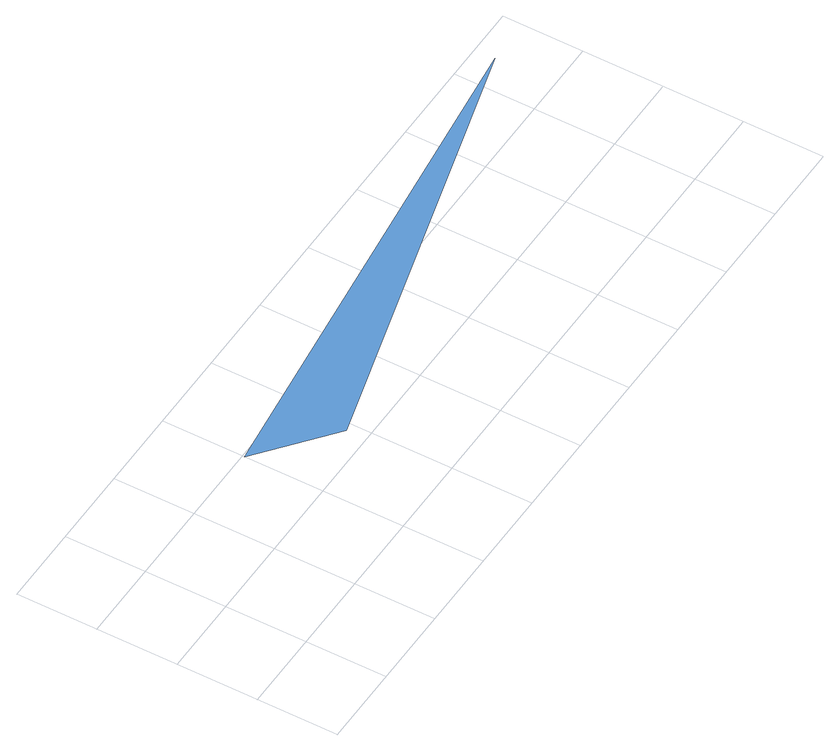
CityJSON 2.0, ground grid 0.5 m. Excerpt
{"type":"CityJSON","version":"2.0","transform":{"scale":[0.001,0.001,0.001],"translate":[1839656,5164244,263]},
"CityObjects":{
"waterbody1":{"type":"WaterBody","attributes":{"class":"unknow","usage":"unknow"},"geometry":[{"type":"MultiSurface","lod":"3","boundaries":[[[0,1,2]]],"semantics":{"surfaces":[{"type":"WaterSurface"}],"values":[0]}}]}
},
"vertices":[
[1000,991,233],[1450,628,233],[4214,1375,233]
]}
